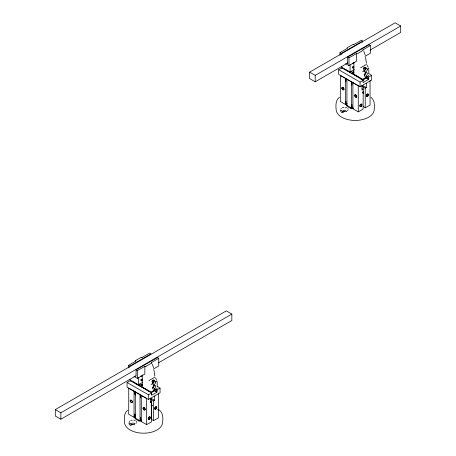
<?xml version="1.0" encoding="UTF-8"?>
<svg xmlns="http://www.w3.org/2000/svg" width="456" height="456" viewBox="0 0 456 456"><rect width="100%" height="100%" fill="white"/><g stroke="black" fill="none" stroke-linecap="round" stroke-linejoin="round"><path stroke-width="0.68" d="M128.911 422.929L129.23 424.314L130.102 425.288L131.043 425.362L131.744 424.507M340.518 110.17L340.837 111.56L341.709 112.535L342.65 112.603L343.351 111.754M158.226 409.214L158.072 410.092L158.221 409.288L158.129 409.625M157.183 381.034L155.73 381.94A2.115 1.22 -60 0 1 154.795 384.077A2.115 1.22 -60 0 1 153.165 384.63L152.116 381.581L152.452 380.458L153.301 380.013L152.19 380.646L152.452 380.458M368.79 68.275L367.337 69.181A2.115 1.22 -60 0 1 366.402 71.318A2.115 1.22 -60 0 1 364.772 71.871C364.093 70.594 362.782 67.807 364.908 67.254A2.115 1.22 -60 0 1 365.809 68.668A2.115 1.22 -60 0 1 364.344 70.908L362.685 71.797M158.443 393.055L158.443 417.816L153.615 420.603L151.54 419.406L151.54 405.988A1.3 0.752 60 0 0 151.54 404.193L151.648 399.524L150.024 398.59M353.24 82.53L352.91 82.718L352.91 108.784L358.256 111.868L363.084 109.081L363.255 86.771L361.631 85.831M363.255 106.413L365.222 107.844L370.05 105.057L370.05 80.296M136.526 422.621L135.916 423.459M348.133 109.862L347.523 110.7M132.092 424.758L132.035 424.376M343.699 111.999L343.642 111.617M155.872 408.69L155.661 409.089L156.357 408.348M367.473 95.937L367.268 96.33L367.963 95.589M154.897 377.152L148.924 380.6M366.527 64.353L360.531 67.841M360.981 79.68L361.454 78.865L353.121 74.049L353.121 72.971L353.976 72.475M363.181 79.749L365.649 78.324L366.202 77.366A0.604 0.348 -60 0 0 366.293 76.773M151.54 405.988L151.648 405.84A1.3 0.752 60 0 1 151.255 405.686M340.98 108.79L341.31 108.38M129.373 421.549L129.703 421.133M127.532 410.28C123.924 413.102 124.197 418.152 124.528 422.205A19.044 10.995 0 0 0 143.572 433.2A19.044 10.995 0 0 0 162.61 422.205C163.231 417.867 162.974 412.509 159.007 409.762M339.526 97.179C335.656 99.961 335.662 105.211 336.135 109.451A19.044 10.995 0 0 0 355.178 120.441A19.044 10.995 0 0 0 374.216 109.451C374.695 105.296 374.718 100.132 371.007 97.333M364.059 67.699L363.797 67.887L364.908 67.254M339.999 55.244L339.999 52.662L347.415 48.302A0.73 0.422 0 0 1 347.244 47.72L352.847 44.534A0.73 0.422 0 0 1 353.782 44.62M339.999 52.662L341.282 53.403L362.657 41.063L362.657 42.226M347.808 62.962L315.21 81.784L309.652 78.574L309.652 72.156L395.141 22.8L400.699 26.009L400.699 32.427L369.947 50.177M309.652 72.156L315.21 75.365L400.699 26.009M347.181 63.224A0.724 0.416 60 0 0 347.694 62.928L347.694 57.103L369.069 44.762L370.352 45.503L370.352 53.255L365.005 56.339M347.694 57.103L348.977 57.844L356.524 53.563A0.73 0.422 0 0 0 357.532 53.666L363.061 50.428A0.73 0.422 0 0 0 362.902 49.886M370.352 45.503L362.936 49.864M368.71 73.627L371.674 75.343L371.674 80.034L360.046 86.743L338.677 74.402L338.677 69.717L341.88 67.864L363.255 80.205L363.255 80.775A0.758 0.439 -60 0 0 362.936 81.521A0.758 0.439 -60 0 0 363.255 81.903L363.255 82.473L368.471 79.464L368.471 78.894A0.758 0.439 -60 0 0 368.79 78.141A0.758 0.439 -60 0 0 368.471 77.765L367.091 76.967M345.614 63.652L348.977 65.596L356.461 61.275L356.461 53.523M347.21 103.74A1.208 0.695 0 0 0 345.979 104.395L345.642 104.589L340.301 101.5L340.387 75.394M341.738 66.741A0.604 0.348 0 0 0 341.738 67.237L350.071 72.048L354.346 69.58M350.778 71.221L352.613 72.282L353.685 71.666M352.613 72.282L352.613 72.681L353.685 72.059M352.613 72.681L353.81 72.384M340.301 75.439L345.642 78.523L345.979 78.335L345.979 81.59M353.195 107.194A1.208 0.695 0 0 0 351.958 107.85L351.627 108.043L346.925 105.33L346.925 79.264L347.255 79.076M346.925 79.264L351.627 81.983L351.958 81.789L351.958 85.044M363.25 79.464L364.675 78.637M338.677 69.717L360.046 82.057L363.255 80.205M367.012 76.351L368.471 77.195L371.674 75.343M352.91 82.718L358.342 85.756M363.147 87.005L365.222 88.202L366.288 87.581L366.288 83.305M346.925 105.33L347.255 105.136M352.91 108.784L353.24 108.591M135.689 360.496L141.246 357.287M128.392 368.003L128.392 365.421L135.808 361.061M128.392 365.421L129.675 366.157L151.05 353.822L149.767 353.081L142.221 357.361M135.894 375.898L60.859 419.218L55.301 416.009L55.301 409.596L226.284 310.878L231.842 314.087L231.842 320.505L158.648 362.759M55.301 409.596L60.859 412.8L231.842 314.087M135.574 375.983A0.724 0.416 60 0 0 136.087 375.687L136.087 369.862L157.462 357.521L158.745 358.262L158.745 366.008L153.404 369.098M136.087 369.862L137.37 370.603L144.917 366.322M158.745 358.262L151.329 362.617M145.897 366.39L151.455 363.181M157.103 386.386L160.067 388.102L160.067 392.787L148.445 399.502L127.07 387.161L127.07 382.47L130.273 380.623L151.648 392.964L151.648 393.528A0.758 0.439 -60 0 0 151.329 394.28A0.758 0.439 -60 0 0 151.648 394.662L151.648 395.232L156.864 392.223L156.864 391.653A0.758 0.439 -60 0 0 157.183 390.9A0.758 0.439 -60 0 0 156.864 390.518L154.795 389.327M134.007 376.405L137.37 378.349L144.854 374.034L144.854 366.282M135.603 416.499A1.208 0.695 0 0 0 134.372 417.154L134.035 417.343L128.695 414.259L128.78 388.147M130.131 379.5A0.604 0.348 0 0 0 130.131 379.996L138.464 384.807L142.739 382.339M139.171 383.98L141.007 385.041L142.078 384.425M141.007 385.041L141.007 385.434L142.078 384.818M141.007 385.434L142.204 385.138M149.847 391.618L141.514 386.808L141.514 385.725L142.369 385.234M128.695 388.198L134.035 391.282L134.372 391.088L134.372 394.349M141.588 419.953A1.208 0.695 0 0 0 140.357 420.609L140.02 420.797L135.318 418.084L135.318 392.023L135.654 391.829L135.654 395.09M135.318 392.023L140.106 394.691M150.44 401.593L151.477 402.192L151.477 421.834L146.65 424.627L141.303 421.538L141.303 395.477L141.634 395.284M152.355 391.807L153.78 390.986M151.574 392.508L154.042 391.077L154.595 390.119A0.604 0.348 -60 0 0 154.721 389.698M127.07 382.47L148.445 394.81L151.648 392.964M155.405 389.11L156.864 389.948L160.067 388.102M141.303 395.477L146.735 398.515M151.477 402.192L150.412 402.808L150.412 398.533M151.54 399.758L153.615 400.955L154.681 400.339L154.681 396.064M135.318 418.084L135.654 417.895L135.654 414.635M141.303 421.538L141.634 421.35M342.376 107.719L343.858 107.365M130.769 420.478L132.251 420.124M151.084 384.556L152.737 383.667A2.115 1.22 -60 0 0 154.117 381.814A2.115 1.22 -60 0 0 153.803 380.116M345.631 111.509L346.349 111.327M134.024 424.268L134.742 424.08M364.697 67.328L365.837 67.602L367.337 69.181M153.091 380.087L154.231 380.361L155.73 381.94M345.42 107.405L346.817 107.81M133.813 420.164L135.21 420.569M343.254 112.034L340.951 110.004M131.647 424.792L129.322 422.746M362.657 41.063L361.374 40.322L353.827 44.602M366.402 77.697L368.471 78.894M366.094 78.09L368.471 79.464M365.307 78.124L365.649 78.324M353.121 72.971L353.463 73.165L353.463 72.772M344.622 69.147L352.955 73.957L352.955 72.874M362.44 85.363L366.288 87.581M362.047 88.834L363.084 89.433L362.013 90.049L362.013 85.774M154.105 390.057L156.864 391.653M154.487 390.849L156.864 392.223M141.514 385.725L141.856 385.924L141.856 385.531M133.015 381.9L141.349 386.716L141.349 385.633M150.839 398.116L154.681 400.339M347.814 108.534L348.088 108.961M136.207 421.287L136.481 421.72M368.26 67.317L367.057 65.231M156.653 380.07L155.45 377.99M363.825 51.397L365.245 55.085M152.224 364.15L153.638 367.844M365.541 57.148L366.419 63.304M153.934 369.901L154.812 376.057M368.796 69.187L368.796 73.462M368.471 77.195L368.471 77.765M365.222 88.202L365.222 107.844M360.046 82.057L360.046 86.743M358.256 85.808L358.256 111.868M353.867 62.193L353.867 74.242L362.207 79.053A0.604 0.348 0 0 0 363.061 79.053L368.619 75.844A0.604 0.348 0 0 0 368.619 75.354M351.958 104.595L351.958 107.85M351.627 81.983L351.627 108.043M350.071 64.82L350.071 72.048M348.977 57.844L348.977 65.596M345.979 101.135L345.979 104.395M345.642 78.523L345.642 104.589M341.88 67.864L341.88 68.434M341.282 53.403L341.282 54.566M315.21 75.365L315.21 81.784M157.189 381.946L157.189 386.215M156.864 389.948L156.864 390.518M153.615 400.955L153.615 420.603M148.445 394.81L148.445 399.502M146.65 398.561L146.65 424.627M142.261 374.946L142.261 387.001L150.6 391.812A0.604 0.348 0 0 0 151.455 391.812L157.012 388.603A0.604 0.348 0 0 0 157.138 388.216M140.357 394.548L140.357 397.803M140.357 417.348L140.357 420.609M140.02 394.736L140.02 420.797M138.464 377.574L138.464 384.807M137.37 370.603L137.37 378.349M134.372 413.894L134.372 417.154M134.035 391.282L134.035 417.343M130.273 380.623L130.273 381.193M129.675 366.157L129.675 367.325M60.859 412.8L60.859 419.218M350.379 108.351A5.159 2.975 0 0 1 351.53 107.342M342.769 111.851A1.875 1.083 0 0 1 344.109 110.363A1.875 1.083 0 0 1 346.366 111.424M353.064 108.642A9.519 5.495 0 0 1 345.699 103.808M362.856 92.927A1.3 0.752 60 0 0 363.255 93.087L363.147 93.229A1.3 0.752 60 0 0 363.147 91.434M366.407 95.082A1.248 0.724 -60 0 1 367.884 94.135A1.248 0.724 -60 0 1 367.376 96.028A1.248 0.724 -60 0 1 366.305 95.475M367.661 96.267A1.51 0.872 -60 0 1 366.299 95.692A1.51 0.872 -60 0 1 367.935 93.885A1.51 0.872 -60 0 1 367.935 95.965M363.637 92.916A1.3 0.752 60 0 1 362.788 92.42M363.649 93.109A1.51 0.872 60 0 1 363.21 92.961M362.987 92.807A1.51 0.872 60 0 1 362.776 92.608M363.7 92.756A1.248 0.724 60 0 1 362.828 92.078M352.585 66.85A0.98 0.564 -60 0 1 352.363 67.146M353.913 62.74A0.98 0.564 -60 0 1 353.138 63.658A0.98 0.564 -60 0 1 352.585 63.196M365.729 72.173A2.115 1.22 -60 0 1 364.344 75.354M365.176 72.766A1.271 0.735 -60 0 1 364.971 74.003A1.271 0.735 -60 0 1 364.002 74.778M363.7 68.828A1.271 0.735 -60 0 1 364.971 68.081A1.271 0.735 -60 0 1 364.982 69.54A1.271 0.735 -60 0 1 363.711 70.287M154.122 384.927A2.115 1.22 -60 0 1 152.737 388.107M153.569 385.525A1.271 0.735 -60 0 1 153.364 386.756A1.271 0.735 -60 0 1 152.395 387.537M152.093 381.587A1.271 0.735 -60 0 1 153.364 380.834A1.271 0.735 -60 0 1 153.376 382.293A1.271 0.735 -60 0 1 152.11 383.046M145.926 366.419A0.73 0.422 0 0 1 144.962 366.305M151.301 362.645A0.73 0.422 0 0 1 151.5 363.198M140.978 379.609A0.98 0.564 -60 0 1 140.756 379.905M142.306 375.499A0.98 0.564 -60 0 1 141.531 376.417A0.98 0.564 -60 0 1 140.978 375.949M135.842 361.038A0.73 0.422 0 0 1 135.637 360.479M141.212 357.259A0.73 0.422 0 0 1 142.175 357.379M154.801 407.841A1.248 0.724 -60 0 1 156.277 406.889A1.248 0.724 -60 0 1 155.77 408.781A1.248 0.724 -60 0 1 154.698 408.234M156.055 409.026A1.51 0.872 -60 0 1 154.692 408.451A1.51 0.872 -60 0 1 156.328 406.644A1.51 0.872 -60 0 1 156.328 408.718M152.03 405.675A1.3 0.752 60 0 1 151.181 405.179M152.042 405.863A1.51 0.872 60 0 1 151.609 405.72M151.386 405.566A1.51 0.872 60 0 1 151.17 405.361M152.093 405.515A1.248 0.724 60 0 1 151.221 404.831M138.772 421.11A5.159 2.975 0 0 1 139.924 420.101M131.163 424.61A1.875 1.083 0 0 1 132.502 423.122A1.875 1.083 0 0 1 134.759 424.183M141.457 421.395A9.519 5.495 0 0 1 134.093 416.567M340.729 109.907L340.729 109.907M129.128 422.666L129.128 422.666M344.878 111.652L343.864 111.629L344.878 111.652M133.272 424.411L132.257 424.382L133.272 424.411M342.182 88.236A1.248 0.724 60 0 0 343.619 89.672A1.248 0.724 60 0 0 343.351 87.78A1.248 0.724 60 0 0 342.182 88.236M341.8 88.111A1.51 0.872 60 0 0 343.442 90.043A1.51 0.872 60 0 0 343.357 87.854A1.51 0.872 60 0 0 341.8 88.111M361.146 106.47A1.51 0.872 -60 0 0 361.756 104.105A1.51 0.872 -60 0 0 359.938 105.558A1.51 0.872 -60 0 0 361.146 106.47M354.62 95.515A1.51 0.872 60 0 0 356.267 97.441A1.51 0.872 60 0 0 356.176 95.258A1.51 0.872 60 0 0 354.62 95.515M360.764 106.288A1.248 0.724 -60 0 0 361.528 104.316A1.248 0.724 -60 0 0 359.995 105.199A1.248 0.724 -60 0 0 360.764 106.288M355.002 95.64A1.248 0.724 60 0 0 356.444 97.077A1.248 0.724 60 0 0 356.176 95.184A1.248 0.724 60 0 0 355.002 95.64M353.451 67.91A0.98 0.564 -60 0 0 353.77 66.394A0.98 0.564 -60 0 0 352.608 67.408A0.98 0.564 -60 0 0 353.451 67.91M366.214 75.947A2.115 1.22 -60 0 0 366.909 72.664A2.115 1.22 -60 0 0 364.395 74.858A2.115 1.22 -60 0 0 366.214 75.947M154.607 388.706A2.115 1.22 -60 0 0 155.302 385.417A2.115 1.22 -60 0 0 152.788 387.617A2.115 1.22 -60 0 0 154.607 388.706M141.844 380.669A0.98 0.564 -60 0 0 142.164 379.147A0.98 0.564 -60 0 0 141.001 380.167A0.98 0.564 -60 0 0 141.844 380.669M130.576 400.995A1.248 0.724 60 0 0 132.012 402.431A1.248 0.724 60 0 0 131.744 400.533A1.248 0.724 60 0 0 130.576 400.995M130.194 400.87A1.51 0.872 60 0 0 131.835 402.796A1.51 0.872 60 0 0 131.75 400.613A1.51 0.872 60 0 0 130.194 400.87M149.545 419.229A1.51 0.872 -60 0 0 150.149 416.858A1.51 0.872 -60 0 0 148.331 418.312A1.51 0.872 -60 0 0 149.545 419.229M143.013 408.274A1.51 0.872 60 0 0 144.66 410.2A1.51 0.872 60 0 0 144.575 408.017A1.51 0.872 60 0 0 143.013 408.274M149.158 419.047A1.248 0.724 -60 0 0 149.921 417.075A1.248 0.724 -60 0 0 148.388 417.958A1.248 0.724 -60 0 0 149.158 419.047M143.395 408.399A1.248 0.724 60 0 0 144.837 409.83A1.248 0.724 60 0 0 144.569 407.938A1.248 0.724 60 0 0 143.395 408.399"/></g></svg>
